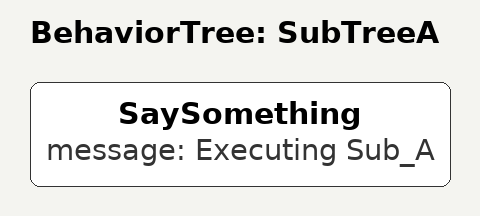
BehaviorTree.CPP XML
<root  BTCPP_format="4"  main_tree_to_execute = "SubTreeA">
    <BehaviorTree ID="SubTreeA">
        <SaySomething message="Executing Sub_A" />
    </BehaviorTree>
</root>
